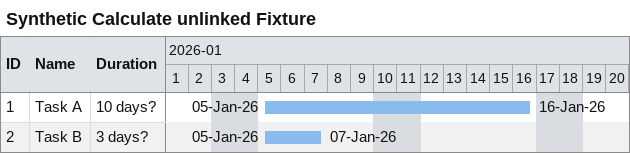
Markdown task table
Synthetic Calculate unlinked Fixture

| ID | Task | Duration | Start | Finish |
|---|---|---|---|---|
| 1 | Task A | 10d? | 2026-01-05 | 2026-01-16 |
| 2 | Task B | 3d? | 2026-01-05 | 2026-01-07 |
